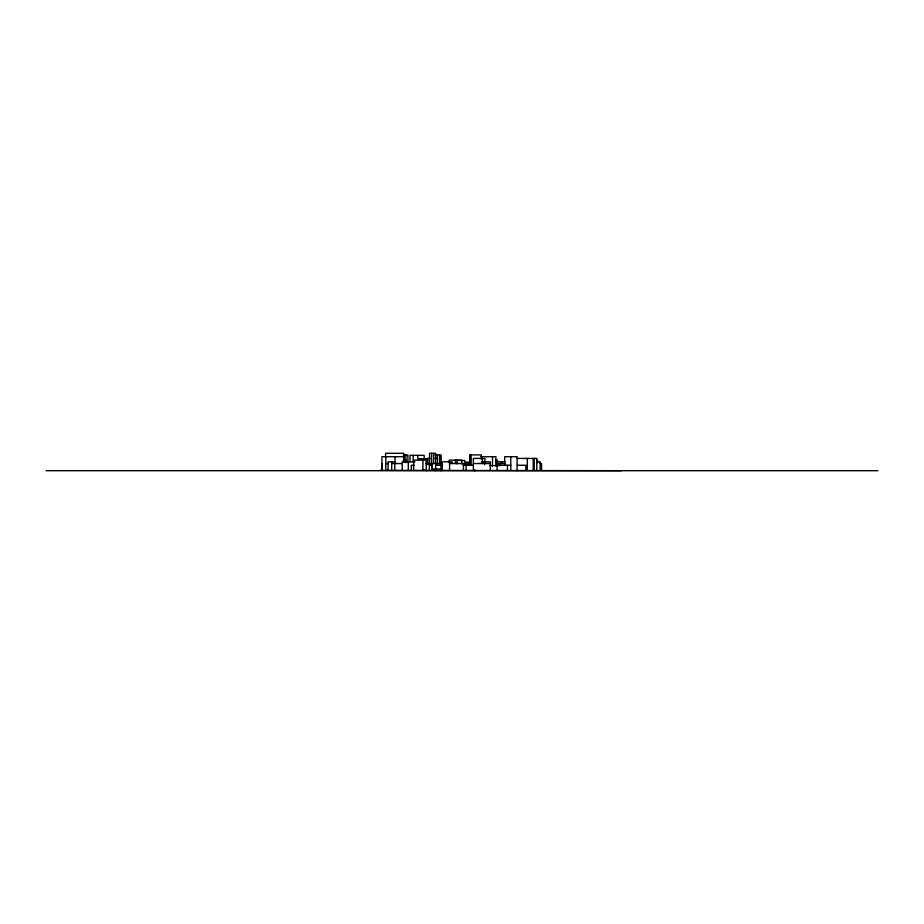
<?xml version="1.0" encoding="UTF-8"?>
<svg xmlns="http://www.w3.org/2000/svg" width="924" height="924" viewBox="0 0 924 924"><rect width="100%" height="100%" fill="white"/><g stroke="black" fill="none" stroke-linecap="round" stroke-linejoin="round"><path stroke-width="1.39" d="M403.222 455.012L407.9 455.012L407.9 461.988M435.065 455.012L441.152 455.012L441.187 470.697M439.755 455.878L439.755 459.124M480.861 456.71L495.888 456.71L495.888 466.089M430.214 458.419L427.362 458.419L427.362 463.721M434.673 458.419L437.433 458.419M516.932 458.419L536.763 458.419L536.763 470.351M427.72 458.754L417.787 458.754L417.787 455.347M403.222 460.129L405.925 460.129M496.026 460.129L497.355 460.129L497.355 466.262M457.137 460.464L464.68 460.464L464.68 463.871L469.785 463.871M394.987 461.827L388.068 461.827L388.068 470.351M414.968 461.827L402.183 461.827L402.183 470.351M481.381 461.827L490.39 461.827L490.298 470.351M495.888 461.827L505.139 461.827M536.625 461.827L540.136 461.827L540.136 470.351M464.68 462.173L469.889 462.173M381.924 463.536L381.762 470.351M385.805 463.536L388.427 463.536M391.684 463.536L402.183 463.536M425.618 463.536L429.337 463.536L429.337 470.351M429.556 463.536L442.388 463.536M449.572 463.536L470.154 463.536M473.354 463.536L490.298 463.536M496.742 463.536L505.139 463.536M540.136 463.536L541.556 463.536L541.556 470.351M414.195 465.246L411.33 465.246L411.33 470.351M429.337 465.246L432.028 465.246L432.028 470.351M435.585 465.246L442.584 465.246M463.374 465.246L473.354 465.246M510.776 465.246L497.124 465.246L497.124 470.351M517.174 465.246L525.871 465.246L525.871 470.351M489.743 465.581L500.75 465.581M431.658 468.988L441.476 468.988M379.464 470.351L621.367 470.697M46.2 470.697L877.8 470.697M537.595 460.129L537.595 462.681M534.199 458.419L534.199 470.351M533.206 458.419L533.206 470.351M527.315 458.419L527.315 470.351M517.082 470.697L517.174 456.71L504.712 456.71L504.712 465.246M510.776 456.71L510.776 470.351M507.426 465.246L507.426 470.351M501.536 461.827L501.536 463.536M499.896 463.536L499.896 465.246M492.504 456.71L492.504 466.262M484.857 461.827L484.857 458.419L473.354 458.419L473.354 470.351M484.569 461.827L484.569 464.668M482.432 458.419L482.432 463.536M481.381 459.066L481.381 454.908L469.658 454.908L469.658 463.536M474.855 469.842L474.855 470.697M474.243 469.842L474.243 470.697M471.159 454.908L471.159 465.246M470.154 454.908L470.154 465.246M466.1 465.246L466.1 470.351M463.421 463.536L463.421 470.351M461.85 463.964L461.85 460.129L449.145 460.129L449.145 462.393M457.057 460.129L457.057 463.964M455.428 460.129L455.428 463.536M452.09 463.536L452.09 461.827L441.499 461.827L441.499 470.351M449.572 461.827L449.572 470.351M442.019 465.246L442.019 470.351M440.598 463.536L440.598 465.246M439.605 455.012L439.605 463.964M437.433 455.012L437.433 463.871M435.666 470.697L435.643 453.303L429.556 453.303L429.556 465.246M433.633 453.303L433.633 463.536M432.143 463.536L432.143 470.351M431.612 453.303L431.612 463.536M427.697 458.419L427.72 464.218M426.311 470.697L426.137 460.129L413.629 460.129L413.629 470.351M424.197 469.842L424.162 470.351M424.162 458.754L424.162 455.347L410.048 455.347L410.048 461.977M422.949 460.129L422.949 470.351M413.178 455.347L413.178 461.977M408.293 461.827L408.293 470.351M405.925 455.012L405.925 462.681M404.181 462.393L404.181 456.71L381.924 456.71L381.924 470.351M403.776 462.173L403.776 453.303L385.585 453.303L385.585 457.137M394.987 456.71L394.987 463.536M394.756 463.536L394.756 470.351M391.684 461.827L391.684 470.351M385.805 456.71L385.805 470.351M440.136 456.179L439.824 458.754L440.136 456.179"/></g></svg>
